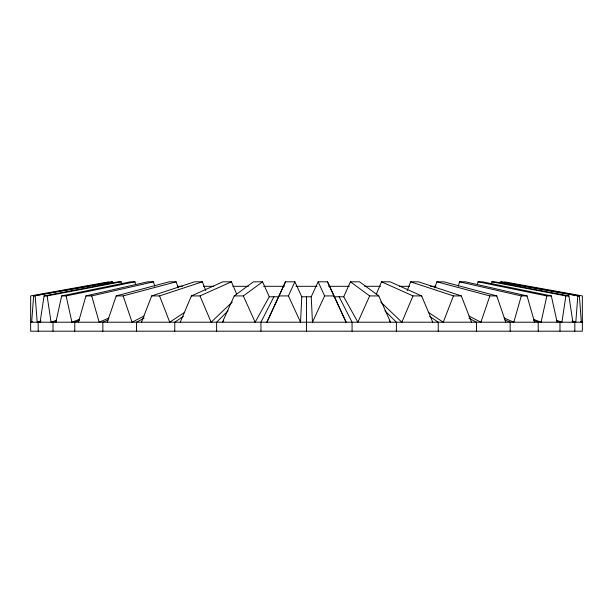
<?xml version="1.0" encoding="UTF-8"?>
<svg xmlns="http://www.w3.org/2000/svg" width="613" height="613" viewBox="0 0 613 613"><rect width="100%" height="100%" fill="white"/><g stroke="black" fill="none" stroke-linecap="round" stroke-linejoin="round"><path stroke-width="0.92" d="M31.638 322.208L33.638 295.918L112.401 281.811L33.638 295.918M581.362 322.208L579.362 295.918L500.599 281.811L577.814 295.918L575.814 322.208L572.22 321.013M40.121 322.208L44.067 295.918L118.11 281.811L121.167 281.811L121.443 283.681M491.557 283.681L491.833 281.811L494.89 281.811L568.933 295.918L572.879 322.208M568.933 295.918L565.876 295.918L561.922 322.208L556.566 320.323M55.867 322.208L61.66 295.918L130.508 281.811L134.983 281.811L135.603 284.616M477.397 284.616L478.017 281.811L482.492 281.811L551.34 295.918L557.133 322.208M551.34 295.918L546.865 295.918L541.072 322.208L533.992 319.496M78.449 322.208L85.927 295.918L147.702 281.811L153.48 281.811L154.729 286.21M458.271 286.21L459.52 281.811L465.298 281.811L527.073 295.918L534.551 322.208M527.073 295.918L521.295 295.918L513.824 322.208L504.208 318.032M107.26 322.208L116.209 295.918L169.226 281.811L176.153 281.811L178.253 287.972M434.747 287.972L436.847 281.811L443.774 281.811L496.791 295.918L505.74 322.208M496.791 295.918L489.864 295.918L480.914 322.208L469.045 316.07M141.496 322.208L151.687 295.918L194.505 281.811L202.382 281.811L205.792 290.616M407.208 290.616L410.618 281.811L418.495 281.811L461.313 295.918L471.504 322.208M461.313 295.918L453.436 295.918L443.253 322.208L428.349 312.346M180.237 322.208L191.386 295.918L222.833 281.811L231.446 281.811L236.664 294.133M376.336 294.133L381.554 281.811L390.167 281.811L421.614 295.918L432.763 322.208M421.614 295.918L413.001 295.918L401.86 322.208L380.681 301.994M234.22 295.918L243.346 295.918L255.138 322.208L269.276 296.776L262.563 281.811L253.437 281.811L234.22 295.918L222.427 322.208L223.737 320.837M378.78 295.918L359.563 281.811L350.437 281.811L343.724 296.776L357.862 322.208L369.654 295.918L378.78 295.918L390.573 322.208L389.263 320.837M278.593 296.776L266.908 322.208L285.497 281.811L294.876 281.811L301.772 296.776L300.539 322.208L288.409 295.918L294.876 281.811M285.497 281.811L279.03 295.918L288.409 295.918M318.124 281.811L311.228 296.776L312.461 322.208L324.591 295.918L318.124 281.811L327.503 281.811L346.092 322.208L334.407 296.776M273.873 296.776L260.939 322.208L260.939 331.189M228.036 310.829L216.627 322.208L216.627 331.189M232.319 301.994L211.14 322.208L199.999 295.918L191.386 295.918M243.346 295.918L262.563 281.811M183.325 316.385L174.759 322.208L174.759 331.189M184.651 312.346L169.747 322.208L159.564 295.918L151.687 295.918M144.109 318.193L136.492 322.208L136.492 331.189M143.955 316.07L132.086 322.208L123.136 295.918L116.209 295.918M199.999 295.918L231.446 281.811M108.11 319.894L102.854 322.208L102.854 331.189M108.792 318.032L99.176 322.208L91.705 295.918L85.927 295.918M79.223 320.492L74.778 322.208L74.778 331.189M79.008 319.496L71.928 322.208L66.135 295.918L61.66 295.918M56.618 320.936L53.017 322.208L53.017 331.189M56.434 320.323L51.078 322.208L47.124 295.918L44.067 295.918M40.78 321.013L37.186 322.208L35.186 295.918M40.895 321.304L38.175 322.208L38.175 331.189M159.564 295.918L202.382 281.811M32.474 321.618L30.65 322.208L582.35 322.208L580.526 321.618M123.136 295.918L176.153 281.811M91.705 295.918L153.48 281.811M66.135 295.918L134.983 281.811M47.124 295.918L121.167 281.811M108.93 281.811L30.65 295.918L30.65 331.189L582.35 331.189L582.35 295.918L504.07 281.811M177.479 286.302L182.398 286.302M203.432 286.302L213.715 286.302M232.725 286.302L248.365 286.302M263.613 286.302L284.547 286.302M295.972 286.302L317.028 286.302M328.453 286.302L349.372 286.302M364.635 286.302L380.527 286.302M399.37 286.302L409.53 286.302M430.387 286.302L435.981 286.302M324.591 295.918L333.97 295.918L327.503 281.811M577.814 295.918L579.362 295.918M269.276 296.776L278.915 296.776M301.397 296.776L311.327 296.776M333.809 296.776L343.878 296.776M491.833 281.811L565.876 295.918M478.017 281.811L546.865 295.918M459.52 281.811L521.295 295.918M436.847 281.811L489.864 295.918M410.618 281.811L453.436 295.918M572.105 321.304L574.825 322.208L574.825 331.189M556.382 320.936L559.983 322.208L559.983 331.189M533.777 320.492L538.222 322.208L538.222 331.189M504.89 319.894L510.146 322.208L510.146 331.189M381.554 281.811L413.001 295.918M468.891 318.193L476.508 322.208L476.508 331.189M429.675 316.385L438.241 322.208L438.241 331.189M350.437 281.811L369.654 295.918M384.964 310.829L396.373 322.208L396.373 331.189M339.127 296.776L352.061 322.208L352.061 331.189M306.5 296.776L306.5 331.189"/></g></svg>
